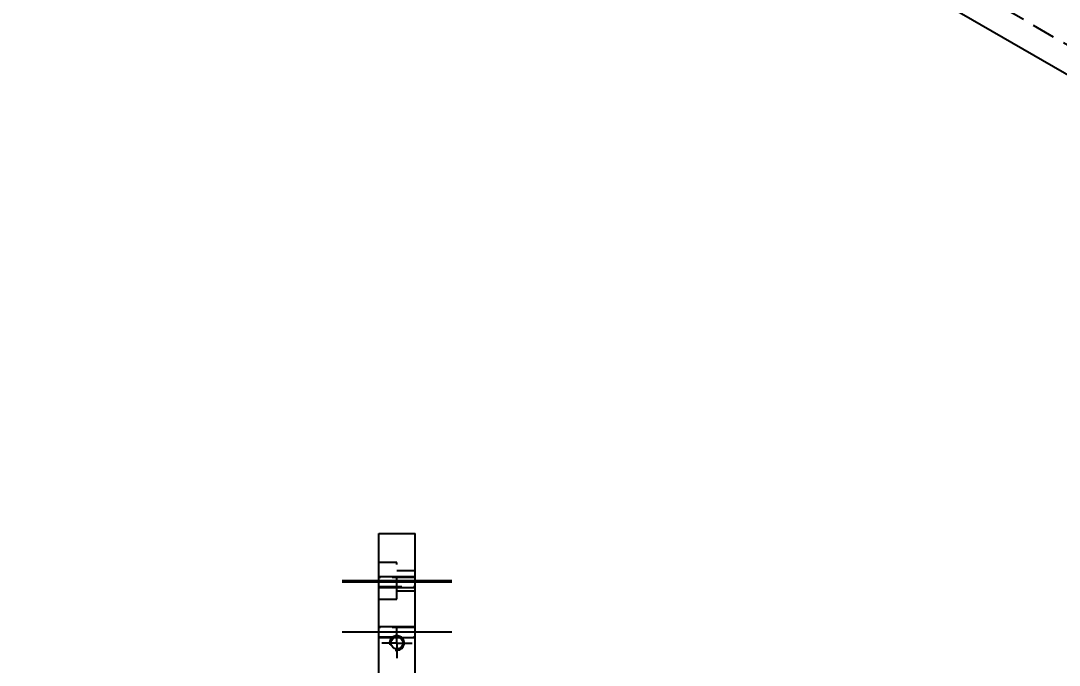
# Model space of a CAD drawing. Extents: x 2 to 292, y 3 to 207.
# Drawn here: x 178.7 to 235.6, y 104.2 to 139.5 of the extents above; entities that cross this region are included whole.
import ezdxf

# ---------------------------------------------------------------- set-up
doc = ezdxf.new("R2010")
doc.units = 0
for name, pattern in [('SLD-中心线', [34.29, 30.48, -1.27, 1.27, -1.27]), ('SLD-实线', [0]), ('SLD-虚线', [1.905, 1.27, -0.635])]:
    doc.linetypes.add(name, pattern=pattern)
doc.layers.get('0').update_dxf_attribs({"linetype": 'CONTINUOUS'})
doc.layers.add('图框', color=7, linetype='SLD-实线')
doc.styles.add('SLDTEXTSTYLE11', font='TXT', dxfattribs={"width": 0.616667})
doc.styles.add('SLDTEXTSTYLE2', font='TXT', dxfattribs={"width": 0.7})
doc.dimstyles.new('SLDDIMSTYLE5', dxfattribs={"dimtxt": 3.5, "dimasz": 4.08, "dimexe": 0, "dimexo": 0.0625, "dimgap": 0.875, "dimtad": 0, "dimtih": 1, "dimtoh": 1, "dimdec": 6, "dimlfac": 5, "dimrnd": 1e-09, "dimzin": 12, "dimtxsty": 'SLDTEXTSTYLE2', "dimblk1": 'NONE', "dimsah": 1, "dimcen": 0, "dimazin": 3, "dimtfac": 1, "dimtmove": 0, "dimatfit": 3, "dimtolj": 1, "dimtzin": 12})

# ---------------------------------------------------------------- blocks, each defined once
blk = doc.blocks.new('SW_CENTERMARKSYMBOL_12')
at = {"layer": '图框', "color": 0}
for p, q in [((0, 0.5), (0, 0.83)), ((-0.5, 0), (-0.83, 0)), ((0, 0), (-0.5, 0)), ((0, 0), (0, 0.5)), ((0, 0), (0, -0.5)), ((0, 0), (0.5, 0)), ((0.5, 0), (0.83, 0)), ((0, -0.5), (0, -0.83))]:
    blk.add_line(p, q, dxfattribs=at)
blk = doc.blocks.new('SW_SYMBOL_HOLE_DEPTH')
at = {"layer": '图框', "color": 0}
for p, q in [((0, 875), (800, 875)), ((400, 875), (400, 75)), ((100, 555), (400, 75)), ((700, 555), (400, 75))]:
    blk.add_line(p, q, dxfattribs=at)
blk = doc.blocks.new('_D_24')
at = {"layer": '图框', "color": 5}
for p, q in [((145.954, 163.605), (146.284, 163.033)), ((146.284, 163.033), (152.941, 151.501)), ((152.941, 151.501), (182.135, 151.501))]:
    blk.add_line(p, q, dxfattribs=at)
blk.add_solid([(146.284, 163.033), (147.884, 159.246), (148.764, 159.754)], dxfattribs=at)
at = {"layer": '图框', "color": 5, "xscale": 0.004511737089201878, "yscale": 0.004511737089201878, "zscale": 0.004511737089201878}
for p in [(175.174, 151.324), (168.438, 146.309)]:
    blk.add_blockref('SW_SYMBOL_HOLE_DEPTH', p, dxfattribs=at)
at = {"layer": '图框', "color": 5, "char_height": 3.5, "attachment_point": 1}
for s, insert, style in [('3 x  M4 - 6H', (154.529, 155.315), 'SLDTEXTSTYLE11'), ('8', (180.385, 155.315), 'SLDTEXTSTYLE2'), ('%%c', (155.121, 150.315), 'SLDTEXTSTYLE2'), ('3.30', (160.548, 150.3), 'SLDTEXTSTYLE2'), ('10.10', (173.648, 150.3), 'SLDTEXTSTYLE2')]:
    blk.add_mtext(s, dxfattribs=dict(at, insert=insert, style=style))
blk = doc.blocks.new('_NONE')

msp = doc.modelspace()

# ---------------------------------------------------------------- linework, layer by layer
at = {"color": 7, "linetype": 'SLD-虚线'}
for p, q in [((281.5126618, 111.93475686), (202.31670197, 157.65361131)), ((199.35175211, 109.8422601), (198.35175213, 109.8422601)), ((199.35175211, 107.84225903), (199.35175211, 109.8422601)), ((200.35175209, 109.39225994), (199.35175211, 109.39225994)), ((200.35175209, 109.02865968), (198.35175213, 109.02865968)), ((198.35175213, 108.52866016), (200.35175209, 108.52866016)), ((199.35175211, 108.2922592), (200.35175209, 108.2922592)), ((198.35175213, 107.84225903), (199.35175211, 107.84225903)), ((200.35175209, 106.28865949), (198.35175213, 106.28865949)), ((198.35175213, 105.78865997), (200.35175209, 105.78865997))]:
    msp.add_line(p, q, dxfattribs=at)
at = {"color": 7, "linetype": 'SLD-实线'}
for p, q in [((280.09844827, 111.11834876), (200.90248844, 156.83720322)), ((198.35175213, 75.44225893), (198.35175213, 111.44226036)), ((198.35175213, 111.44226036), (200.35175209, 111.44226036)), ((200.35175209, 75.44225893), (200.35175209, 111.44226036)), ((198.35175211, 109.07865965), (200.35175211, 109.07865965)), ((198.35175211, 108.47865965), (200.35175211, 108.47865965)), ((198.35175211, 106.33865965), (200.35175211, 106.33865965)), ((198.35175211, 105.73865965), (200.35175211, 105.73865965))]:
    msp.add_line(p, q, dxfattribs=at)
msp.add_circle((199.35175211, 105.44225965), 0.33, dxfattribs=at)
msp.add_arc((199.35175211, 105.44225965), 0.4, 255, 195, dxfattribs=at)
msp.add_arc((199.35175211, 105.44225965), 0.4, 255, 195, dxfattribs=at)
at = {"layer": '图框', "color": 5, "linetype": 'SLD-中心线', "ltscale": 2}
for p, q in [((199.35175211, 108.84225965), (196.35175211, 108.84225965)), ((202.35175211, 108.77865965), (196.35175211, 108.77865965)), ((202.35175211, 108.84225965), (199.35175211, 108.84225965)), ((202.35175211, 106.03865965), (196.35175211, 106.03865965))]:
    msp.add_line(p, q, dxfattribs=at)

# ---------------------------------------------------------------- block references
at = {"layer": '图框', "color": 5}
msp.add_blockref('SW_CENTERMARKSYMBOL_12', (199.35175211, 105.44225965), dxfattribs=at)

# ---------------------------------------------------------------- dimensions: what is measured, and where the dimension line sits
dim = msp.add_diameter_dim_2p(p1=(145.9544, 163.60496976), p2=(146.28436553, 163.03337309), text='3 x  M4 - 6H {\\fGDT;x} 8\\P%%c 3.30 {\\fGDT;x} 10.10\\P', dimstyle='SLDDIMSTYLE5', override={"dimpost": '<>'}, dxfattribs=at)
dim.commit()
dim.dimension.update_dxf_attribs({"geometry": '_D_24', "text_midpoint": (168.33180623, 150.80319609), "dimtype": 163})

doc.saveas('drawing.dxf')
